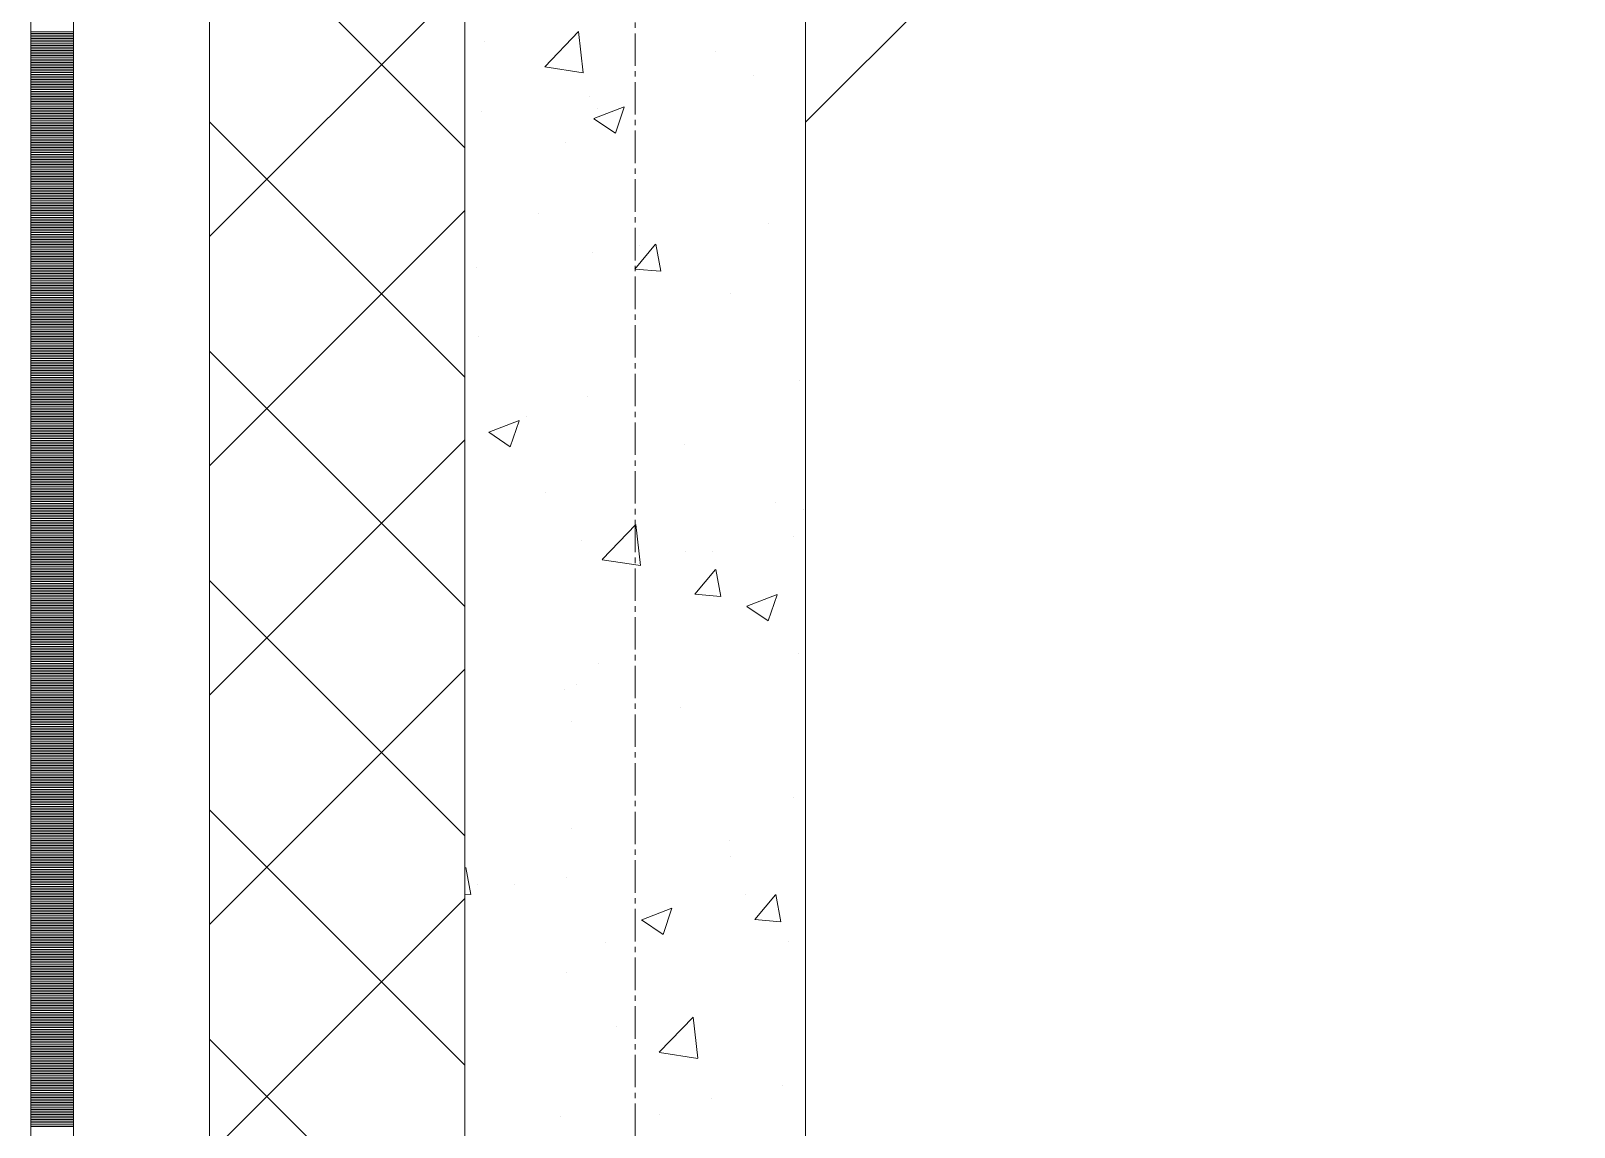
# Model space of a CAD drawing. Header units: millimetres. Extents: x 538266 to 1167394, y 114608 to 637157.
# Drawn here: x 828883 to 829789, y 168699 to 169343 of the extents above; entities that cross this region are included whole.
import ezdxf
from ezdxf.enums import TextEntityAlignment as Align

# ---------------------------------------------------------------- set-up
doc = ezdxf.new("R2010")
doc.units = ezdxf.units.MM
doc.linetypes.add('CENTER2', pattern=[28.575, 19.05, -3.175, 3.175, -3.175])
doc.linetypes.add('DASHED', pattern=[19.05, 12.7, -6.35])
doc.layers.get('Defpoints').update_dxf_attribs({"color": 140})
doc.layers.add('АР_Делит', color=120, linetype='Continuous', lineweight=0, plot=False)
for name, color, linetype, lineweight in [('АР_Стены ПЕНОблок', 52, 'Continuous', 20), ('АР_Тонкая', 254, 'Continuous', 5), ('АР_Утеплитель', 31, 'Continuous', 0), ('АР_Штриховка', 8, 'Continuous', 0)]:
    doc.layers.add(name, color=color, linetype=linetype, lineweight=lineweight)
doc.layers.add('РД_Оси_100', color=7, linetype='Continuous', lineweight=0, true_color=0x525252)
doc.layers.add('ФВ-5', color=7, linetype='Continuous')
doc.styles.add('style1', font='ARIALN.TTF')

# ---------------------------------------------------------------- blocks, each defined once
blk = doc.blocks.new('2_этаж')
at = {"layer": 'АР_Стены ПЕНОблок', "color": 18, "linetype": 'Continuous', "lineweight": 20, "true_color": 0x000000}
for p, q in [((672773.57, 213213.25), (672773.57, 137013.25)), ((672973.57, 137013.25), (672973.57, 213213.25))]:
    blk.add_line(p, q, dxfattribs=at)
at = {"layer": 'АР_Тонкая', "color": 18, "linetype": 'Continuous', "lineweight": 5, "true_color": 0x000000}
for p, q in [((672518.57, 213213.25), (672518.57, 137013.25)), ((672543.57, 213213.25), (672543.57, 137013.25)), ((672543.57, 137013.25), (672543.57, 213213.25)), ((672623.57, 137013.25), (672623.57, 213213.25))]:
    blk.add_line(p, q, dxfattribs=at)
at = {"layer": 'АР_Утеплитель', "color": 18, "linetype": 'Continuous', "lineweight": 0, "true_color": 0x000000}
for p, q in [((672623.57, 213213.25), (672623.57, 137013.25)), ((672773.57, 137013.25), (672773.57, 213213.25))]:
    blk.add_line(p, q, dxfattribs=at)
at = {"layer": 'АР_Штриховка', "color": 18, "linetype": 'Continuous', "lineweight": 0, "true_color": 0x000000}
for p, q in [((672773.57, 169273.8), (672623.57, 169423.8)), ((672623.57, 169221.66), (672773.57, 169371.66)), ((672518.57, 169342), (672543.57, 169342)), ((672820.43, 169321.45), (672840.22, 169342.07)), ((672843.08, 169317.95), (672840.28, 169342.08)), ((672518.57, 169341), (672543.57, 169341)), ((672518.57, 169340), (672543.57, 169340)), ((672518.57, 169339), (672543.57, 169339)), ((672518.57, 169338), (672543.57, 169338)), ((672518.57, 169337), (672543.57, 169337)), ((672518.57, 169336), (672543.57, 169336)), ((672518.57, 169335), (672543.57, 169335)), ((672518.57, 169334), (672543.57, 169334)), ((672518.57, 169333), (672543.57, 169333)), ((672785.11, 169336.07), (672785.11, 169336.07)), ((672518.57, 169332), (672543.57, 169332)), ((672518.57, 169331), (672543.57, 169331)), ((672518.57, 169330), (672543.57, 169330)), ((672518.57, 169329), (672543.57, 169329)), ((672518.57, 169328), (672543.57, 169328)), ((672518.57, 169327), (672543.57, 169327)), ((672518.57, 169326), (672543.57, 169326)), ((672518.57, 169325), (672543.57, 169325)), ((672518.57, 169324), (672543.57, 169324)), ((672518.57, 169323), (672543.57, 169323)), ((672920.7, 169330.34), (672920.7, 169330.34)), ((672518.57, 169322), (672543.57, 169322)), ((672518.57, 169321), (672543.57, 169321)), ((672518.57, 169320), (672543.57, 169320)), ((672518.57, 169319), (672543.57, 169319)), ((672518.57, 169318), (672543.57, 169318)), ((672518.57, 169317), (672543.57, 169317)), ((672518.57, 169316), (672543.57, 169316)), ((672518.57, 169315), (672543.57, 169315)), ((672518.57, 169314), (672543.57, 169314)), ((672820.48, 169321.36), (672843.07, 169317.85)), ((672943.24, 169316.4), (672943.24, 169316.4)), ((672518.57, 169313), (672543.57, 169313)), ((672518.57, 169312), (672543.57, 169312)), ((672518.57, 169311), (672543.57, 169311)), ((672518.57, 169310), (672543.57, 169310)), ((672518.57, 169309), (672543.57, 169309)), ((672518.57, 169308), (672543.57, 169308)), ((672518.57, 169307), (672543.57, 169307)), ((672518.57, 169306), (672543.57, 169306)), ((672518.57, 169305), (672543.57, 169305)), ((672518.57, 169304), (672543.57, 169304)), ((672518.57, 169303), (672543.57, 169303)), ((672518.57, 169302), (672543.57, 169302)), ((672518.57, 169301), (672543.57, 169301)), ((672518.57, 169300), (672543.57, 169300)), ((672518.57, 169299), (672543.57, 169299)), ((672518.57, 169298), (672543.57, 169298)), ((672518.57, 169297), (672543.57, 169297)), ((672518.57, 169296), (672543.57, 169296)), ((672847.04, 169303.73), (672847.04, 169303.73)), ((672849.4, 169291.06), (672867.19, 169297.89)), ((672851.57, 169296.95), (672851.57, 169296.95)), ((672861.99, 169282.4), (672867.14, 169297.75)), ((672518.57, 169295), (672543.57, 169295)), ((672518.57, 169294), (672543.57, 169294)), ((672518.57, 169293), (672543.57, 169293)), ((672518.57, 169292), (672543.57, 169292)), ((672518.57, 169291), (672543.57, 169291)), ((672518.57, 169290), (672543.57, 169290)), ((672518.57, 169289), (672543.57, 169289)), ((672518.57, 169288), (672543.57, 169288)), ((672518.57, 169287), (672543.57, 169287)), ((672773.57, 169139.09), (672623.57, 169289.09)), ((672783.46, 169295.36), (672783.46, 169295.36)), ((672849.34, 169290.92), (672861.98, 169282.4)), ((672518.57, 169286), (672543.57, 169286)), ((672518.57, 169285), (672543.57, 169285)), ((672518.57, 169284), (672543.57, 169284)), ((672518.57, 169283), (672543.57, 169283)), ((672518.57, 169282), (672543.57, 169282)), ((672518.57, 169281), (672543.57, 169281)), ((672518.57, 169280), (672543.57, 169280)), ((672518.57, 169279), (672543.57, 169279)), ((672518.57, 169278), (672543.57, 169278)), ((672518.57, 169277), (672543.57, 169277)), ((672518.57, 169276), (672543.57, 169276)), ((672518.57, 169275), (672543.57, 169275)), ((672518.57, 169274), (672543.57, 169274)), ((672518.57, 169273), (672543.57, 169273)), ((672518.57, 169272), (672543.57, 169272)), ((672518.57, 169271), (672543.57, 169271)), ((672518.57, 169270), (672543.57, 169270)), ((672518.57, 169269), (672543.57, 169269)), ((672832.72, 169277.19), (672832.72, 169277.19)), ((672518.57, 169268), (672543.57, 169268)), ((672518.57, 169267), (672543.57, 169267)), ((672518.57, 169266), (672543.57, 169266)), ((672518.57, 169265), (672543.57, 169265)), ((672518.57, 169264), (672543.57, 169264)), ((672518.57, 169263), (672543.57, 169263)), ((672518.57, 169262), (672543.57, 169262)), ((672518.57, 169261), (672543.57, 169261)), ((672518.57, 169260), (672543.57, 169260)), ((672518.57, 169259), (672543.57, 169259)), ((672518.57, 169258), (672543.57, 169258)), ((672518.57, 169257), (672543.57, 169257)), ((672518.57, 169256), (672543.57, 169256)), ((672518.57, 169255), (672543.57, 169255)), ((672518.57, 169254), (672543.57, 169254)), ((672518.57, 169253), (672543.57, 169253)), ((672518.57, 169252), (672543.57, 169252)), ((672518.57, 169251), (672543.57, 169251)), ((672518.57, 169250), (672543.57, 169250)), ((672518.57, 169249), (672543.57, 169249)), ((672518.57, 169248), (672543.57, 169248)), ((672518.57, 169247), (672543.57, 169247)), ((672518.57, 169246), (672543.57, 169246)), ((672518.57, 169245), (672543.57, 169245)), ((672518.57, 169244), (672543.57, 169244)), ((672518.57, 169243), (672543.57, 169243)), ((672518.57, 169242), (672543.57, 169242)), ((672518.57, 169241), (672543.57, 169241)), ((672518.57, 169240), (672543.57, 169240)), ((672518.57, 169239), (672543.57, 169239)), ((672518.57, 169238), (672543.57, 169238)), ((672518.57, 169237), (672543.57, 169237)), ((672518.57, 169236), (672543.57, 169236)), ((672518.57, 169235), (672543.57, 169235)), ((672518.57, 169234), (672543.57, 169234)), ((672518.57, 169233), (672543.57, 169233)), ((672623.57, 169086.96), (672773.57, 169236.96)), ((672816.61, 169235.34), (672816.61, 169235.34)), ((672518.57, 169232), (672543.57, 169232)), ((672518.57, 169231), (672543.57, 169231)), ((672518.57, 169230), (672543.57, 169230)), ((672518.57, 169229), (672543.57, 169229)), ((672518.57, 169228), (672543.57, 169228)), ((672518.57, 169227), (672543.57, 169227)), ((672518.57, 169226), (672543.57, 169226)), ((672518.57, 169225), (672543.57, 169225)), ((672518.57, 169224), (672543.57, 169224)), ((672952.2, 169229.62), (672952.2, 169229.62)), ((672518.57, 169223), (672543.57, 169223)), ((672518.57, 169222), (672543.57, 169222)), ((672518.57, 169221), (672543.57, 169221)), ((672518.57, 169220), (672543.57, 169220)), ((672518.57, 169219), (672543.57, 169219)), ((672518.57, 169218), (672543.57, 169218)), ((672518.57, 169217), (672543.57, 169217)), ((672518.57, 169216), (672543.57, 169216)), ((672518.57, 169215), (672543.57, 169215)), ((672873.31, 169202.64), (672885.55, 169217.23)), ((672876.42, 169216.21), (672876.42, 169216.21)), ((672888.69, 169201.34), (672885.76, 169217.26)), ((672518.57, 169214), (672543.57, 169214)), ((672518.57, 169213), (672543.57, 169213)), ((672518.57, 169212), (672543.57, 169212)), ((672518.57, 169211), (672543.57, 169211)), ((672518.57, 169210), (672543.57, 169210)), ((672518.57, 169209), (672543.57, 169209)), ((672518.57, 169208), (672543.57, 169208)), ((672518.57, 169207), (672543.57, 169207)), ((672518.57, 169206), (672543.57, 169206)), ((672848.48, 169212.4), (672848.48, 169212.4)), ((672518.57, 169205), (672543.57, 169205)), ((672518.57, 169204), (672543.57, 169204)), ((672518.57, 169203), (672543.57, 169203)), ((672518.57, 169202), (672543.57, 169202)), ((672518.57, 169201), (672543.57, 169201)), ((672518.57, 169200), (672543.57, 169200)), ((672518.57, 169199), (672543.57, 169199)), ((672518.57, 169198), (672543.57, 169198)), ((672518.57, 169197), (672543.57, 169197)), ((672780.23, 169203.55), (672780.23, 169203.55)), ((672873.31, 169202.63), (672888.49, 169201.3)), ((672518.57, 169196), (672543.57, 169196)), ((672518.57, 169195), (672543.57, 169195)), ((672518.57, 169194), (672543.57, 169194)), ((672518.57, 169193), (672543.57, 169193)), ((672518.57, 169192), (672543.57, 169192)), ((672518.57, 169191), (672543.57, 169191)), ((672518.57, 169190), (672543.57, 169190)), ((672518.57, 169189), (672543.57, 169189)), ((672518.57, 169188), (672543.57, 169188)), ((672518.57, 169187), (672543.57, 169187)), ((672929.73, 169188.31), (672929.73, 169188.31)), ((672518.57, 169186), (672543.57, 169186)), ((672518.57, 169185), (672543.57, 169185)), ((672518.57, 169184), (672543.57, 169184)), ((672518.57, 169183), (672543.57, 169183)), ((672518.57, 169182), (672543.57, 169182)), ((672518.57, 169181), (672543.57, 169181)), ((672518.57, 169180), (672543.57, 169180)), ((672518.57, 169179), (672543.57, 169179)), ((672518.57, 169178), (672543.57, 169178)), ((672518.57, 169177), (672543.57, 169177)), ((672518.57, 169176), (672543.57, 169176)), ((672518.57, 169175), (672543.57, 169175)), ((672518.57, 169174), (672543.57, 169174)), ((672518.57, 169173), (672543.57, 169173)), ((672518.57, 169172), (672543.57, 169172)), ((672518.57, 169171), (672543.57, 169171)), ((672518.57, 169170), (672543.57, 169170)), ((672518.57, 169169), (672543.57, 169169)), ((672518.57, 169168), (672543.57, 169168)), ((672518.57, 169167), (672543.57, 169167)), ((672518.57, 169166), (672543.57, 169166)), ((672518.57, 169165), (672543.57, 169165)), ((672518.57, 169164), (672543.57, 169164)), ((672518.57, 169163), (672543.57, 169163)), ((672518.57, 169162), (672543.57, 169162)), ((672518.57, 169161), (672543.57, 169161)), ((672518.57, 169160), (672543.57, 169160)), ((672781.6, 169162.88), (672781.6, 169162.88)), ((672518.57, 169159), (672543.57, 169159)), ((672518.57, 169158), (672543.57, 169158)), ((672518.57, 169157), (672543.57, 169157)), ((672518.57, 169156), (672543.57, 169156)), ((672518.57, 169155), (672543.57, 169155)), ((672518.57, 169154), (672543.57, 169154)), ((672518.57, 169153), (672543.57, 169153)), ((672518.57, 169152), (672543.57, 169152)), ((672518.57, 169151), (672543.57, 169151)), ((672773.57, 169004.39), (672623.57, 169154.39)), ((672518.57, 169150), (672543.57, 169150)), ((672518.57, 169149), (672543.57, 169149)), ((672518.57, 169148), (672543.57, 169148)), ((672518.57, 169147), (672543.57, 169147)), ((672518.57, 169146), (672543.57, 169146)), ((672518.57, 169145), (672543.57, 169145)), ((672518.57, 169144), (672543.57, 169144)), ((672518.57, 169143), (672543.57, 169143)), ((672518.57, 169142), (672543.57, 169142)), ((672518.57, 169141), (672543.57, 169141)), ((672518.57, 169140), (672543.57, 169140)), ((672518.57, 169139), (672543.57, 169139)), ((672518.57, 169138), (672543.57, 169138)), ((672518.57, 169137), (672543.57, 169137)), ((672518.57, 169136), (672543.57, 169136)), ((672518.57, 169135), (672543.57, 169135)), ((672518.57, 169134), (672543.57, 169134)), ((672518.57, 169133), (672543.57, 169133)), ((672970.02, 169137.15), (672970.02, 169137.15)), ((672518.57, 169132), (672543.57, 169132)), ((672518.57, 169131), (672543.57, 169131)), ((672518.57, 169130), (672543.57, 169130)), ((672518.57, 169129), (672543.57, 169129)), ((672518.57, 169128), (672543.57, 169128)), ((672518.57, 169127), (672543.57, 169127)), ((672518.57, 169126), (672543.57, 169126)), ((672518.57, 169125), (672543.57, 169125)), ((672518.57, 169124), (672543.57, 169124)), ((672845.39, 169127.84), (672845.39, 169127.84)), ((672518.57, 169123), (672543.57, 169123)), ((672518.57, 169122), (672543.57, 169122)), ((672518.57, 169121), (672543.57, 169121)), ((672518.57, 169120), (672543.57, 169120)), ((672518.57, 169119), (672543.57, 169119)), ((672518.57, 169118), (672543.57, 169118)), ((672518.57, 169117), (672543.57, 169117)), ((672518.57, 169116), (672543.57, 169116)), ((672518.57, 169115), (672543.57, 169115)), ((672809.6, 169116.03), (672809.6, 169116.03)), ((672518.57, 169114), (672543.57, 169114)), ((672518.57, 169113), (672543.57, 169113)), ((672518.57, 169112), (672543.57, 169112)), ((672518.57, 169111), (672543.57, 169111)), ((672518.57, 169110), (672543.57, 169110)), ((672518.57, 169109), (672543.57, 169109)), ((672518.57, 169108), (672543.57, 169108)), ((672518.57, 169107), (672543.57, 169107)), ((672518.57, 169106), (672543.57, 169106)), ((672787.54, 169106.73), (672800.17, 169098.21)), ((672787.6, 169106.87), (672805.39, 169113.7)), ((672800.19, 169098.21), (672805.34, 169113.56)), ((672518.57, 169105), (672543.57, 169105)), ((672518.57, 169104), (672543.57, 169104)), ((672518.57, 169103), (672543.57, 169103)), ((672518.57, 169102), (672543.57, 169102)), ((672518.57, 169101), (672543.57, 169101)), ((672518.57, 169100), (672543.57, 169100)), ((672518.57, 169099), (672543.57, 169099)), ((672518.57, 169098), (672543.57, 169098)), ((672518.57, 169097), (672543.57, 169097)), ((672623.57, 168952.25), (672773.57, 169102.25)), ((672902.74, 169099.82), (672902.74, 169099.82)), ((672518.57, 169096), (672543.57, 169096)), ((672518.57, 169095), (672543.57, 169095)), ((672518.57, 169094), (672543.57, 169094)), ((672518.57, 169093), (672543.57, 169093)), ((672518.57, 169092), (672543.57, 169092)), ((672518.57, 169091), (672543.57, 169091)), ((672518.57, 169090), (672543.57, 169090)), ((672518.57, 169089), (672543.57, 169089)), ((672518.57, 169088), (672543.57, 169088)), ((672518.57, 169087), (672543.57, 169087)), ((672518.57, 169086), (672543.57, 169086)), ((672518.57, 169085), (672543.57, 169085)), ((672518.57, 169084), (672543.57, 169084)), ((672518.57, 169083), (672543.57, 169083)), ((672518.57, 169082), (672543.57, 169082)), ((672518.57, 169081), (672543.57, 169081)), ((672518.57, 169080), (672543.57, 169080)), ((672518.57, 169079), (672543.57, 169079)), ((672518.57, 169078), (672543.57, 169078)), ((672518.57, 169077), (672543.57, 169077)), ((672518.57, 169076), (672543.57, 169076)), ((672518.57, 169075), (672543.57, 169075)), ((672518.57, 169074), (672543.57, 169074)), ((672518.57, 169073), (672543.57, 169073)), ((672518.57, 169072), (672543.57, 169072)), ((672518.57, 169071), (672543.57, 169071)), ((672518.57, 169070), (672543.57, 169070)), ((672820.7, 169071.43), (672820.7, 169071.43)), ((672518.57, 169069), (672543.57, 169069)), ((672518.57, 169068), (672543.57, 169068)), ((672518.57, 169067), (672543.57, 169067)), ((672518.57, 169066), (672543.57, 169066)), ((672518.57, 169065), (672543.57, 169065)), ((672518.57, 169064), (672543.57, 169064)), ((672518.57, 169063), (672543.57, 169063)), ((672518.57, 169062), (672543.57, 169062)), ((672518.57, 169061), (672543.57, 169061)), ((672956.29, 169065.7), (672956.29, 169065.7)), ((672972.72, 169061.17), (672972.72, 169061.17)), ((672518.57, 169060), (672543.57, 169060)), ((672518.57, 169059), (672543.57, 169059)), ((672518.57, 169058), (672543.57, 169058)), ((672518.57, 169057), (672543.57, 169057)), ((672518.57, 169056), (672543.57, 169056)), ((672518.57, 169055), (672543.57, 169055)), ((672518.57, 169054), (672543.57, 169054)), ((672518.57, 169053), (672543.57, 169053)), ((672518.57, 169052), (672543.57, 169052)), ((672854.11, 169031.98), (672873.89, 169052.6)), ((672876.76, 169028.48), (672873.95, 169052.61)), ((672518.57, 169051), (672543.57, 169051)), ((672518.57, 169050), (672543.57, 169050)), ((672518.57, 169049), (672543.57, 169049)), ((672518.57, 169048), (672543.57, 169048)), ((672518.57, 169047), (672543.57, 169047)), ((672518.57, 169046), (672543.57, 169046)), ((672518.57, 169045), (672543.57, 169045)), ((672518.57, 169044), (672543.57, 169044)), ((672518.57, 169043), (672543.57, 169043)), ((672518.57, 169042), (672543.57, 169042)), ((672842.31, 169043.29), (672842.31, 169043.29)), ((672966.78, 169045.34), (672966.78, 169045.34)), ((672518.57, 169041), (672543.57, 169041)), ((672518.57, 169040), (672543.57, 169040)), ((672518.57, 169039), (672543.57, 169039)), ((672518.57, 169038), (672543.57, 169038)), ((672518.57, 169037), (672543.57, 169037)), ((672518.57, 169036), (672543.57, 169036)), ((672518.57, 169035), (672543.57, 169035)), ((672518.57, 169034), (672543.57, 169034)), ((672518.57, 169033), (672543.57, 169033)), ((672903.2, 169036.97), (672903.2, 169036.97)), ((672919.24, 169036.75), (672919.24, 169036.75)), ((672518.57, 169032), (672543.57, 169032)), ((672518.57, 169031), (672543.57, 169031)), ((672518.57, 169030), (672543.57, 169030)), ((672518.57, 169029), (672543.57, 169029)), ((672518.57, 169028), (672543.57, 169028)), ((672518.57, 169027), (672543.57, 169027)), ((672518.57, 169026), (672543.57, 169026)), ((672518.57, 169025), (672543.57, 169025)), ((672518.57, 169024), (672543.57, 169024)), ((672854.15, 169031.89), (672876.74, 169028.39)), ((672908.55, 169011.58), (672920.8, 169026.17)), ((672923.94, 169010.28), (672921, 169026.21)), ((672518.57, 169023), (672543.57, 169023)), ((672518.57, 169022), (672543.57, 169022)), ((672518.57, 169021), (672543.57, 169021)), ((672518.57, 169020), (672543.57, 169020)), ((672518.57, 169019), (672543.57, 169019)), ((672518.57, 169018), (672543.57, 169018)), ((672518.57, 169017), (672543.57, 169017)), ((672518.57, 169016), (672543.57, 169016)), ((672518.57, 169015), (672543.57, 169015)), ((672773.57, 168869.69), (672623.57, 169019.69)), ((672518.57, 169014), (672543.57, 169014)), ((672518.57, 169013), (672543.57, 169013)), ((672518.57, 169012), (672543.57, 169012)), ((672518.57, 169011), (672543.57, 169011)), ((672518.57, 169010), (672543.57, 169010)), ((672518.57, 169009), (672543.57, 169009)), ((672518.57, 169008), (672543.57, 169008)), ((672518.57, 169007), (672543.57, 169007)), ((672518.57, 169006), (672543.57, 169006)), ((672908.55, 169011.57), (672923.73, 169010.25)), ((672939.22, 169004.61), (672957, 169011.44)), ((672951.8, 168995.94), (672956.95, 169011.29)), ((672518.57, 169005), (672543.57, 169005)), ((672518.57, 169004), (672543.57, 169004)), ((672518.57, 169003), (672543.57, 169003)), ((672518.57, 169002), (672543.57, 169002)), ((672518.57, 169001), (672543.57, 169001)), ((672518.57, 169000), (672543.57, 169000)), ((672518.57, 168999), (672543.57, 168999)), ((672518.57, 168998), (672543.57, 168998)), ((672518.57, 168997), (672543.57, 168997)), ((672939.15, 169004.47), (672951.79, 168995.95)), ((672518.57, 168996), (672543.57, 168996)), ((672518.57, 168995), (672543.57, 168995)), ((672518.57, 168994), (672543.57, 168994)), ((672518.57, 168993), (672543.57, 168993)), ((672518.57, 168992), (672543.57, 168992)), ((672518.57, 168991), (672543.57, 168991)), ((672518.57, 168990), (672543.57, 168990)), ((672518.57, 168989), (672543.57, 168989)), ((672518.57, 168988), (672543.57, 168988)), ((672518.57, 168987), (672543.57, 168987)), ((672518.57, 168986), (672543.57, 168986)), ((672518.57, 168985), (672543.57, 168985)), ((672518.57, 168984), (672543.57, 168984)), ((672518.57, 168983), (672543.57, 168983)), ((672518.57, 168982), (672543.57, 168982)), ((672518.57, 168981), (672543.57, 168981)), ((672518.57, 168980), (672543.57, 168980)), ((672518.57, 168979), (672543.57, 168979)), ((672518.57, 168978), (672543.57, 168978)), ((672518.57, 168977), (672543.57, 168977)), ((672518.57, 168976), (672543.57, 168976)), ((672518.57, 168975), (672543.57, 168975)), ((672518.57, 168974), (672543.57, 168974)), ((672518.57, 168973), (672543.57, 168973)), ((672518.57, 168972), (672543.57, 168972)), ((672518.57, 168971), (672543.57, 168971)), ((672518.57, 168970), (672543.57, 168970)), ((672852.2, 168970.71), (672852.2, 168970.71)), ((672969.63, 168976.62), (672969.63, 168976.62)), ((672518.57, 168969), (672543.57, 168969)), ((672518.57, 168968), (672543.57, 168968)), ((672518.57, 168967), (672543.57, 168967)), ((672518.57, 168966), (672543.57, 168966)), ((672518.57, 168965), (672543.57, 168965)), ((672518.57, 168964), (672543.57, 168964)), ((672518.57, 168963), (672543.57, 168963)), ((672518.57, 168962), (672543.57, 168962)), ((672518.57, 168961), (672543.57, 168961)), ((672623.57, 168817.55), (672773.57, 168967.55)), ((672518.57, 168960), (672543.57, 168960)), ((672518.57, 168959), (672543.57, 168959)), ((672518.57, 168958), (672543.57, 168958)), ((672518.57, 168957), (672543.57, 168957)), ((672518.57, 168956), (672543.57, 168956)), ((672518.57, 168955), (672543.57, 168955)), ((672518.57, 168954), (672543.57, 168954)), ((672518.57, 168953), (672543.57, 168953)), ((672518.57, 168952), (672543.57, 168952)), ((672831.98, 168955.56), (672831.98, 168955.56)), ((672839.22, 168958.73), (672839.22, 168958.73)), ((672518.57, 168951), (672543.57, 168951)), ((672518.57, 168950), (672543.57, 168950)), ((672518.57, 168949), (672543.57, 168949)), ((672518.57, 168948), (672543.57, 168948)), ((672518.57, 168947), (672543.57, 168947)), ((672518.57, 168946), (672543.57, 168946)), ((672518.57, 168945), (672543.57, 168945)), ((672518.57, 168944), (672543.57, 168944)), ((672518.57, 168943), (672543.57, 168943)), ((672899.96, 168945.16), (672899.96, 168945.16)), ((672518.57, 168942), (672543.57, 168942)), ((672518.57, 168941), (672543.57, 168941)), ((672518.57, 168940), (672543.57, 168940)), ((672518.57, 168939), (672543.57, 168939)), ((672518.57, 168938), (672543.57, 168938)), ((672518.57, 168937), (672543.57, 168937)), ((672518.57, 168936), (672543.57, 168936)), ((672518.57, 168935), (672543.57, 168935)), ((672518.57, 168934), (672543.57, 168934)), ((672836.38, 168936.79), (672836.38, 168936.79)), ((672518.57, 168933), (672543.57, 168933)), ((672518.57, 168932), (672543.57, 168932)), ((672518.57, 168931), (672543.57, 168931)), ((672518.57, 168930), (672543.57, 168930)), ((672518.57, 168929), (672543.57, 168929)), ((672518.57, 168928), (672543.57, 168928)), ((672518.57, 168927), (672543.57, 168927)), ((672518.57, 168926), (672543.57, 168926)), ((672518.57, 168925), (672543.57, 168925)), ((672518.57, 168924), (672543.57, 168924)), ((672518.57, 168923), (672543.57, 168923)), ((672518.57, 168922), (672543.57, 168922)), ((672518.57, 168921), (672543.57, 168921)), ((672518.57, 168920), (672543.57, 168920)), ((672518.57, 168919), (672543.57, 168919)), ((672518.57, 168918), (672543.57, 168918)), ((672518.57, 168917), (672543.57, 168917)), ((672518.57, 168916), (672543.57, 168916)), ((672518.57, 168915), (672543.57, 168915)), ((672518.57, 168914), (672543.57, 168914)), ((672518.57, 168913), (672543.57, 168913)), ((672518.57, 168912), (672543.57, 168912)), ((672518.57, 168911), (672543.57, 168911)), ((672518.57, 168910), (672543.57, 168910)), ((672518.57, 168909), (672543.57, 168909)), ((672518.57, 168908), (672543.57, 168908)), ((672518.57, 168907), (672543.57, 168907)), ((672518.57, 168906), (672543.57, 168906)), ((672518.57, 168905), (672543.57, 168905)), ((672518.57, 168904), (672543.57, 168904)), ((672518.57, 168903), (672543.57, 168903)), ((672518.57, 168902), (672543.57, 168902)), ((672518.57, 168901), (672543.57, 168901)), ((672518.57, 168900), (672543.57, 168900)), ((672518.57, 168899), (672543.57, 168899)), ((672518.57, 168898), (672543.57, 168898)), ((672518.57, 168897), (672543.57, 168897)), ((672518.57, 168896), (672543.57, 168896)), ((672518.57, 168895), (672543.57, 168895)), ((672518.57, 168894), (672543.57, 168894)), ((672518.57, 168893), (672543.57, 168893)), ((672518.57, 168892), (672543.57, 168892)), ((672518.57, 168891), (672543.57, 168891)), ((672518.57, 168890), (672543.57, 168890)), ((672518.57, 168889), (672543.57, 168889)), ((672518.57, 168888), (672543.57, 168888)), ((672966.54, 168892.06), (672966.54, 168892.06)), ((672518.57, 168887), (672543.57, 168887)), ((672518.57, 168886), (672543.57, 168886)), ((672518.57, 168885), (672543.57, 168885)), ((672518.57, 168884), (672543.57, 168884)), ((672518.57, 168883), (672543.57, 168883)), ((672518.57, 168882), (672543.57, 168882)), ((672518.57, 168881), (672543.57, 168881)), ((672518.57, 168880), (672543.57, 168880)), ((672518.57, 168879), (672543.57, 168879)), ((672773.57, 168734.98), (672623.57, 168884.98)), ((672518.57, 168878), (672543.57, 168878)), ((672518.57, 168877), (672543.57, 168877)), ((672518.57, 168876), (672543.57, 168876)), ((672518.57, 168875), (672543.57, 168875)), ((672518.57, 168874), (672543.57, 168874)), ((672518.57, 168873), (672543.57, 168873)), ((672518.57, 168872), (672543.57, 168872)), ((672518.57, 168871), (672543.57, 168871)), ((672518.57, 168870), (672543.57, 168870)), ((672836.13, 168874.18), (672836.13, 168874.18)), ((672518.57, 168869), (672543.57, 168869)), ((672518.57, 168868), (672543.57, 168868)), ((672518.57, 168867), (672543.57, 168867)), ((672518.57, 168866), (672543.57, 168866)), ((672518.57, 168865), (672543.57, 168865)), ((672518.57, 168864), (672543.57, 168864)), ((672518.57, 168863), (672543.57, 168863)), ((672518.57, 168862), (672543.57, 168862)), ((672518.57, 168861), (672543.57, 168861)), ((672928.98, 168866.67), (672928.98, 168866.67)), ((672518.57, 168860), (672543.57, 168860)), ((672518.57, 168859), (672543.57, 168859)), ((672518.57, 168858), (672543.57, 168858)), ((672518.57, 168857), (672543.57, 168857)), ((672518.57, 168856), (672543.57, 168856)), ((672518.57, 168855), (672543.57, 168855)), ((672518.57, 168854), (672543.57, 168854)), ((672518.57, 168853), (672543.57, 168853)), ((672518.57, 168852), (672543.57, 168852)), ((672929.34, 168857.65), (672929.34, 168857.65)), ((672518.57, 168851), (672543.57, 168851)), ((672518.57, 168850), (672543.57, 168850)), ((672518.57, 168849), (672543.57, 168849)), ((672518.57, 168848), (672543.57, 168848)), ((672518.57, 168847), (672543.57, 168847)), ((672518.57, 168846), (672543.57, 168846)), ((672518.57, 168845), (672543.57, 168845)), ((672518.57, 168844), (672543.57, 168844)), ((672518.57, 168843), (672543.57, 168843)), ((672773.57, 168850.71), (672773.86, 168851.05)), ((672777, 168835.17), (672774.06, 168851.09)), ((672833.14, 168844.98), (672833.14, 168844.98)), ((672518.57, 168842), (672543.57, 168842)), ((672518.57, 168841), (672543.57, 168841)), ((672518.57, 168840), (672543.57, 168840)), ((672518.57, 168839), (672543.57, 168839)), ((672518.57, 168838), (672543.57, 168838)), ((672518.57, 168837), (672543.57, 168837)), ((672518.57, 168836), (672543.57, 168836)), ((672518.57, 168835), (672543.57, 168835)), ((672518.57, 168834), (672543.57, 168834)), ((672773.57, 168835.41), (672776.79, 168835.13)), ((672780.85, 168841.24), (672780.85, 168841.24)), ((672802.74, 168840.92), (672802.74, 168840.92)), ((672938.33, 168835.19), (672938.33, 168835.19)), ((672943.8, 168820.52), (672956.04, 168835.12)), ((672959.18, 168819.23), (672956.24, 168835.15)), ((672518.57, 168833), (672543.57, 168833)), ((672518.57, 168832), (672543.57, 168832)), ((672518.57, 168831), (672543.57, 168831)), ((672518.57, 168830), (672543.57, 168830)), ((672518.57, 168829), (672543.57, 168829)), ((672518.57, 168828), (672543.57, 168828)), ((672518.57, 168827), (672543.57, 168827)), ((672518.57, 168826), (672543.57, 168826)), ((672518.57, 168825), (672543.57, 168825)), ((672623.57, 168682.85), (672773.57, 168832.85)), ((672877.41, 168820.42), (672895.2, 168827.25)), ((672890, 168811.76), (672895.15, 168827.1)), ((672518.57, 168824), (672543.57, 168824)), ((672518.57, 168823), (672543.57, 168823)), ((672518.57, 168822), (672543.57, 168822)), ((672518.57, 168821), (672543.57, 168821)), ((672518.57, 168820), (672543.57, 168820)), ((672518.57, 168819), (672543.57, 168819)), ((672518.57, 168818), (672543.57, 168818)), ((672518.57, 168817), (672543.57, 168817)), ((672518.57, 168816), (672543.57, 168816)), ((672877.35, 168820.28), (672889.99, 168811.76)), ((672943.8, 168820.52), (672958.98, 168819.19)), ((672518.57, 168815), (672543.57, 168815)), ((672518.57, 168814), (672543.57, 168814)), ((672518.57, 168813), (672543.57, 168813)), ((672518.57, 168812), (672543.57, 168812)), ((672518.57, 168811), (672543.57, 168811)), ((672518.57, 168810), (672543.57, 168810)), ((672518.57, 168809), (672543.57, 168809)), ((672518.57, 168808), (672543.57, 168808)), ((672518.57, 168807), (672543.57, 168807)), ((672856.3, 168806.8), (672856.3, 168806.8)), ((672963.45, 168807.51), (672963.45, 168807.51)), ((672518.57, 168806), (672543.57, 168806)), ((672518.57, 168805), (672543.57, 168805)), ((672518.57, 168804), (672543.57, 168804)), ((672518.57, 168803), (672543.57, 168803)), ((672518.57, 168802), (672543.57, 168802)), ((672518.57, 168801), (672543.57, 168801)), ((672518.57, 168800), (672543.57, 168800)), ((672518.57, 168799), (672543.57, 168799)), ((672518.57, 168798), (672543.57, 168798)), ((672518.57, 168797), (672543.57, 168797)), ((672518.57, 168796), (672543.57, 168796)), ((672518.57, 168795), (672543.57, 168795)), ((672518.57, 168794), (672543.57, 168794)), ((672518.57, 168793), (672543.57, 168793)), ((672518.57, 168792), (672543.57, 168792)), ((672518.57, 168791), (672543.57, 168791)), ((672518.57, 168790), (672543.57, 168790)), ((672518.57, 168789), (672543.57, 168789)), ((672833.04, 168789.62), (672833.04, 168789.62)), ((672518.57, 168788), (672543.57, 168788)), ((672518.57, 168787), (672543.57, 168787)), ((672518.57, 168786), (672543.57, 168786)), ((672518.57, 168785), (672543.57, 168785)), ((672518.57, 168784), (672543.57, 168784)), ((672518.57, 168783), (672543.57, 168783)), ((672518.57, 168782), (672543.57, 168782)), ((672518.57, 168781), (672543.57, 168781)), ((672518.57, 168780), (672543.57, 168780)), ((672518.57, 168779), (672543.57, 168779)), ((672518.57, 168778), (672543.57, 168778)), ((672518.57, 168777), (672543.57, 168777)), ((672518.57, 168776), (672543.57, 168776)), ((672518.57, 168775), (672543.57, 168775)), ((672518.57, 168774), (672543.57, 168774)), ((672518.57, 168773), (672543.57, 168773)), ((672518.57, 168772), (672543.57, 168772)), ((672518.57, 168771), (672543.57, 168771)), ((672518.57, 168770), (672543.57, 168770)), ((672518.57, 168769), (672543.57, 168769)), ((672518.57, 168768), (672543.57, 168768)), ((672518.57, 168767), (672543.57, 168767)), ((672518.57, 168766), (672543.57, 168766)), ((672518.57, 168765), (672543.57, 168765)), ((672518.57, 168764), (672543.57, 168764)), ((672518.57, 168763), (672543.57, 168763)), ((672518.57, 168762), (672543.57, 168762)), ((672518.57, 168761), (672543.57, 168761)), ((672887.78, 168742.51), (672907.57, 168763.13)), ((672910.43, 168739.02), (672907.63, 168763.14)), ((672518.57, 168760), (672543.57, 168760)), ((672518.57, 168759), (672543.57, 168759)), ((672518.57, 168758), (672543.57, 168758)), ((672518.57, 168757), (672543.57, 168757)), ((672518.57, 168756), (672543.57, 168756)), ((672518.57, 168755), (672543.57, 168755)), ((672518.57, 168754), (672543.57, 168754)), ((672518.57, 168753), (672543.57, 168753)), ((672518.57, 168752), (672543.57, 168752)), ((672862.52, 168757.47), (672862.52, 168757.47)), ((672518.57, 168751), (672543.57, 168751)), ((672518.57, 168750), (672543.57, 168750)), ((672518.57, 168749), (672543.57, 168749)), ((672518.57, 168748), (672543.57, 168748)), ((672518.57, 168747), (672543.57, 168747)), ((672518.57, 168746), (672543.57, 168746)), ((672518.57, 168745), (672543.57, 168745)), ((672518.57, 168744), (672543.57, 168744)), ((672518.57, 168743), (672543.57, 168743)), ((672773.57, 168600.28), (672623.57, 168750.28)), ((672518.57, 168742), (672543.57, 168742)), ((672518.57, 168741), (672543.57, 168741)), ((672518.57, 168740), (672543.57, 168740)), ((672518.57, 168739), (672543.57, 168739)), ((672518.57, 168738), (672543.57, 168738)), ((672518.57, 168737), (672543.57, 168737)), ((672518.57, 168736), (672543.57, 168736)), ((672518.57, 168735), (672543.57, 168735)), ((672518.57, 168734), (672543.57, 168734)), ((672887.83, 168742.42), (672910.42, 168738.92)), ((672518.57, 168733), (672543.57, 168733)), ((672518.57, 168732), (672543.57, 168732)), ((672518.57, 168731), (672543.57, 168731)), ((672518.57, 168730), (672543.57, 168730)), ((672518.57, 168729), (672543.57, 168729)), ((672518.57, 168728), (672543.57, 168728)), ((672518.57, 168727), (672543.57, 168727)), ((672518.57, 168726), (672543.57, 168726)), ((672518.57, 168725), (672543.57, 168725)), ((672518.57, 168724), (672543.57, 168724)), ((672518.57, 168723), (672543.57, 168723)), ((672518.57, 168722), (672543.57, 168722)), ((672518.57, 168721), (672543.57, 168721)), ((672518.57, 168720), (672543.57, 168720)), ((672518.57, 168719), (672543.57, 168719)), ((672518.57, 168718), (672543.57, 168718)), ((672518.57, 168717), (672543.57, 168717)), ((672518.57, 168716), (672543.57, 168716)), ((672960.36, 168722.95), (672960.36, 168722.95)), ((672518.57, 168715), (672543.57, 168715)), ((672518.57, 168714), (672543.57, 168714)), ((672518.57, 168713), (672543.57, 168713)), ((672518.57, 168712), (672543.57, 168712)), ((672518.57, 168711), (672543.57, 168711)), ((672518.57, 168710), (672543.57, 168710)), ((672518.57, 168709), (672543.57, 168709)), ((672518.57, 168708), (672543.57, 168708)), ((672518.57, 168707), (672543.57, 168707)), ((672918.49, 168715.12), (672918.49, 168715.12)), ((672518.57, 168706), (672543.57, 168706)), ((672518.57, 168705), (672543.57, 168705)), ((672518.57, 168704), (672543.57, 168704)), ((672518.57, 168703), (672543.57, 168703)), ((672518.57, 168702), (672543.57, 168702)), ((672518.57, 168701), (672543.57, 168701)), ((672518.57, 168700), (672543.57, 168700)), ((672518.57, 168699), (672543.57, 168699)), ((672829.95, 168705.07), (672829.95, 168705.07)), ((672887.8, 168706.08), (672887.8, 168706.08))]:
    blk.add_line(p, q, dxfattribs=at)
at = {"layer": 'Defpoints', "color": 18, "true_color": 0x000000, "style": 'style1'}
for p in [(677970.57, 219836.39), (678101.19, 211681.39)]:
    blk.add_attdef('АР-ПОМЕЩЕНИЕ:НАИМЕНОВАНИЕ', text='', height=100, dxfattribs=at).set_placement(p, align=Align.MIDDLE)
blk = doc.blocks.new('СОШ_2200_АР_ОСИ_М100_28.05.24')
at = {"layer": 'АР_Делит', "color": 251, "linetype": 'DASHED', "true_color": 0x636466}
blk.add_lwpolyline([(114955, 135155), (114955, -355), (93595.036, -355), (93595.036, 13855), (94145, 13855), (94145, 68320), (66055, 68320), (66055, 13857.73), (83455, 13857.73), (83455, -355), (45245, -355), (45245, 13145), (44695, 13145), (44695, 26755), (45245, 26755), (45245, 68320), (20455, 68320), (20455, 26755), (27955, 26755), (27955, 13145), (-355, 13145), (-355, 100855)], dxfattribs=at)
at = {"layer": 'РД_Оси_100', "color": 251, "linetype": 'CENTER2', "true_color": 0x636466}
blk.add_line((0, -6155), (0, 139938.679), dxfattribs=at)

msp = doc.modelspace()

# ---------------------------------------------------------------- hatches: boundary and pattern name
at = {"layer": 'ФВ-5'}
h = msp.add_hatch(dxfattribs=at)
h.set_pattern_fill('ANSI31', color=3, scale=300)
h.paths.add_polyline_path([(849237.83, 163560.99), (849237.83, 164465.51, -0.27475), (849124.88, 164655.54, -0.245742), (849217.83, 164833.24), (849217.83, 165213.25), (845769.48, 165213.25, -0.618518), (845382.35, 165213.25), (843647.83, 165213.25), (843647.83, 164913.25), (842747.83, 164913.25), (842747.83, 165213.25), (842667.83, 165213.25), (842667.83, 164793.25), (841647.83, 164793.25), (841647.83, 164713.25), (841647.83, 161813.25), (841647.83, 161313.25), (841647.83, 160413.25), (841647.83, 158613.25), (841647.83, 158389.41, -0.260437), (841750.78, 158205.17, -0.260437), (841647.83, 158020.93), (841647.83, 157055.57, -0.260437), (841750.78, 156871.33, -0.260437), (841647.83, 156687.09), (841647.83, 156333.25), (842017.83, 156333.25), (842017.83, 156113.25), (849237.83, 156113.25), (849237.83, 156880.92, -0.27475), (849124.88, 157070.96, -0.27475), (849237.83, 157260.99), (849237.83, 160413.25), (849217.83, 160413.25), (849217.83, 161313.25), (849218.54, 162376.98, -0.246803), (849124.88, 162555.17, -0.27475), (849237.83, 162745.2), (849237.83, 163180.92, -0.27475), (849124.88, 163370.96, -0.27475)])
h.paths.add_polyline_path([(845558.64, 161395.97), (845008.64, 161395.97, -1), (845008.64, 161995.97), (845558.64, 161995.97, -1)], flags=16)
h.paths.add_polyline_path([(842291.63, 157558.88, -1), (841691.63, 157558.88, -1)], flags=16)
h.paths.add_polyline_path([(849124.88, 171855.54, -0.27475), (849237.83, 172045.58), (849237.83, 172480.92, -0.27475), (849124.88, 172670.96, -0.27475), (849237.83, 172860.99), (849237.83, 173765.51, -0.27475), (849124.88, 173955.54, -0.27475), (849237.83, 174145.58), (849237.83, 174163.25), (849217.83, 174163.25), (849217.83, 174513.25), (844057.83, 174513.25), (844057.83, 174513.25), (844057.83, 174213.25), (843157.83, 174213.25), (843157.83, 174513.25), (843077.83, 174513.25), (843077.83, 174093.25), (842057.83, 174093.25), (842057.83, 173373.25), (842057.83, 172433.25), (841647.83, 172433.25), (841647.83, 172363.25), (841647.83, 170613.25), (841647.83, 169713.25), (841647.83, 169339.41, -0.260437), (841750.78, 169155.17, -0.260437), (841647.83, 168970.93), (841670.85, 167335.45, -1), (842270.85, 167335.45, -1), (841670.85, 167335.45), (841650.71, 166353.77, -0.256246), (841750.78, 166171.33, -0.105217), (841732.04, 166083.25), (841867.83, 166083.25), (841867.83, 165413.25), (845385.88, 165413.25, -0.594367), (845765.95, 165413.25), (849217.83, 165413.25), (849217.83, 165913.25), (849218.05, 166193.1, -0.246072), (849124.88, 166370.96, -0.27475), (849237.83, 166560.99), (849237.83, 169713.25), (849213.53, 169713.25), (849217.83, 169717.55), (849217.83, 170613.25), (849218.87, 171677.13, -0.247282)])
h.paths.add_polyline_path([(845615.62, 168700.58), (845065.62, 168700.58, -1), (845065.62, 169300.58), (845615.62, 169300.58, -1)], flags=16)
h.paths.add_polyline_path([(836927.83, 171813.25), (836927.83, 172713.25), (836927.83, 172987.09, -0.260437), (836824.88, 173171.33, -0.260437), (836927.83, 173355.57), (836927.83, 175970.93, -0.260437), (836824.88, 176155.17, -0.260437), (836927.83, 176339.41), (836927.83, 176413.25), (836927.83, 176913.25), (833193.32, 176913.25, -0.618518), (832806.19, 176913.25), (829360.51, 176913.25), (829357.83, 176910.57), (829357.83, 176413.25), (829357.74, 176237.44, -0.255873), (829457.56, 176055.17, -0.284268), (829337.83, 175861.61), (829337.83, 172713.25), (829357.83, 172713.25), (829357.83, 171813.25), (829357.22, 170753.93, -0.256632), (829457.56, 170571.33, -0.284268), (829337.83, 170377.76), (829337.83, 169948.73, -0.284268), (829457.56, 169755.17, -0.284268), (829337.83, 169561.61), (829337.83, 168664.89, -0.284268), (829457.56, 168471.33, -0.255743), (829357.83, 168289.11), (829357.83, 167813.25), (832809.72, 167813.25, -0.594367), (833189.79, 167813.25), (834927.83, 167813.25), (834927.83, 168113.25), (835827.83, 168113.25), (835827.83, 167813.25), (835907.83, 167813.25), (835907.83, 168233.25), (836927.83, 168233.25), (836927.83, 168313.25)])
h.paths.add_polyline_path([(832552.08, 172650.64), (832002.08, 172650.64, -1), (832002.08, 173250.64), (832552.08, 173250.64, -1)], flags=16)
h.paths.add_polyline_path([(836927.83, 166670.93, -0.260437), (836824.88, 166855.17, -0.105217), (836843.63, 166943.25), (836707.83, 166943.25), (836707.83, 167613.25), (833193.32, 167613.25, -0.618518), (832806.19, 167613.25), (829357.83, 167613.25), (829357.83, 167113.25), (829357.72, 166937.46, -0.255913), (829457.56, 166755.17, -0.284268), (829337.83, 166561.61), (829337.83, 163413.25), (829357.83, 163413.25), (829357.83, 162513.25), (829357, 161454.07, -0.256955), (829457.56, 161271.33, -0.284268), (829337.83, 161077.76), (829337.83, 160648.73, -0.284268), (829457.56, 160455.17, -0.284268), (829337.83, 160261.61), (829337.83, 159364.89, -0.284268), (829457.56, 159171.33, -0.255743), (829357.83, 158989.11), (829357.83, 158513.25), (832809.67, 158513.32, -0.59466), (833189.83, 158513.33), (834927.81, 158513.37), (834927.83, 158513.41), (834927.83, 158813.41), (835827.83, 158813.41), (835827.83, 158513.39), (835907.83, 158513.39), (835907.83, 158933.41), (836927.83, 158933.41), (836927.83, 159013.25), (836927.83, 159543.25), (836927.83, 161303.25), (836927.83, 161813.25), (836927.83, 162513.25), (836927.83, 163413.25), (836927.83, 163687.09, -0.260437), (836824.88, 163871.33, -0.260437), (836927.83, 164055.57)])
h.paths.add_polyline_path([(832518.25, 163600.5), (831968.25, 163600.5, -1), (831968.25, 164200.5), (832518.25, 164200.5, -1)], flags=16)

# ---------------------------------------------------------------- block references
msp.add_blockref('2_этаж', (156364.26, 0))
at = {"layer": 'РД_Оси_100'}
msp.add_blockref('СОШ_2200_АР_ОСИ_М100_28.05.24', (829237.83, 122413.25), dxfattribs=at)

doc.saveas('drawing.dxf')
